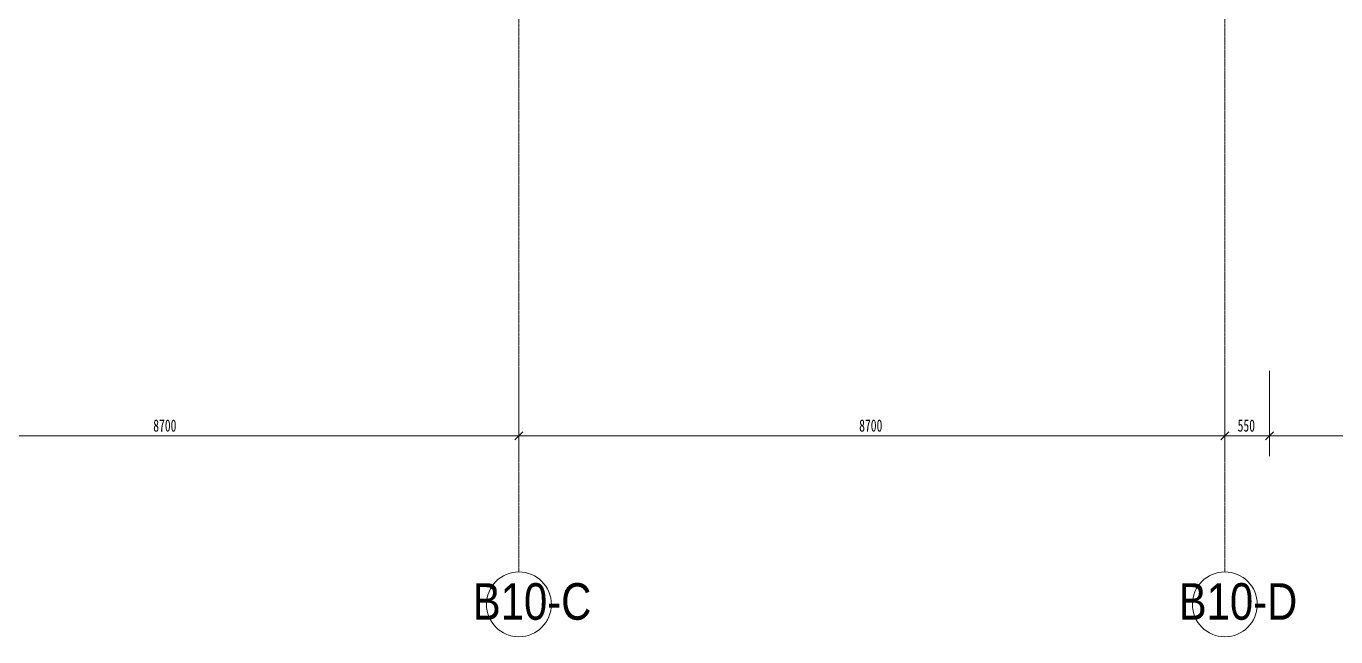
# Model space of a CAD drawing. Header units: millimetres. Extents: x 147592 to 200208, y -27981 to 8299.
# Drawn here: x 167927 to 184067, y -27981 to -20458 of the extents above; entities that cross this region are included whole.
import ezdxf

# ---------------------------------------------------------------- set-up
doc = ezdxf.new("R2010")
doc.units = ezdxf.units.MM
doc.linetypes.add('轴网线', pattern=[22.24, 12.7, -3.18, 3.18, -3.18])
for name, color, linetype, lineweight in [('A-____-____-DIMS', 7, 'Continuous', 5), ('A-____-____-DIMS-100', 7, 'Continuous', 5), ('S-GRID-____-IDEN', 7, 'Continuous', 5), ('S-GRID-____-OTLN', 7, 'Continuous', 5)]:
    doc.layers.add(name, color=color, linetype=linetype, lineweight=lineweight)
doc.styles.add('TJ_FangSong_Narrow', font='', dxfattribs={"height": 450})
doc.styles.add('仿宋_1', font='', dxfattribs={"width": 0.7, "height": 150})
doc.styles.get('TJ_FangSong_Narrow').set_extended_font_data('TJ_FangSong_Narrow')
doc.styles.get('仿宋_1').set_extended_font_data('FangSong')
doc.dimstyles.new('对角线_-_1_5mm_仿宋', dxfattribs={"dimscale": 304.8, "dimtxt": 193.128667, "dimasz": 0.328084, "dimexe": 0.82021, "dimexo": 0.0625, "dimgap": 0.065617, "dimtad": 1, "dimdec": 0, "dimdsep": 46, "dimtxsty": '仿宋_1', "dimblk1": 'OBLIQUE', "dimblk2": 'OBLIQUE', "dimsah": 1, "dimcen": 0.09, "dimdle": 0.656168, "dimazin": 0, "dimtfac": 1, "dimtdec": 4, "dimtix": 1, "dimtmove": 0, "dimatfit": 3, "dimfxl": 2.624672, "dimfxlon": 1, "dimtvp": 1, "dimtolj": 1, "dimtzin": 0, "dimarcsym": 2})

# ---------------------------------------------------------------- blocks, each defined once
blk = doc.blocks.new('DIMBLOCK2-屋顶给排水_消防平面图')
at = {"layer": 'A-____-____-DIMS-100', "color": 173, "true_color": 0x5151ff}
for p, q in [((165300, -24704), (165300, -25754)), ((165300, -25504), (165300, -24704)), ((174000, -24704), (174000, -25754)), ((174000, -25504), (174000, -24704)), ((165300, -25504), (165350, -25454)), ((174000, -25504), (174050, -25454)), ((165300, -25504), (165250, -25554)), ((165300, -25504), (174000, -25504)), ((174000, -25504), (173950, -25554))]:
    blk.add_line(p, q, dxfattribs=at)
at = {"layer": 'A-____-____-DIMS-100', "color": 0, "insert": (169493, -25303), "char_height": 150, "width": 377.27, "attachment_point": 1, "line_spacing_factor": 0.898273, "style": '仿宋_1'}
blk.add_mtext('8700', dxfattribs=at)
blk = doc.blocks.new('_Oblique')
at = {"color": 0, "linetype": 'ByBlock', "lineweight": -2}
blk.add_line((-0.5, -0.5), (0.5, 0.5), dxfattribs=at)
blk = doc.blocks.new('DIMBLOCK3-屋顶给排水_消防平面图')
at = {"layer": 'A-____-____-DIMS-100', "color": 173, "true_color": 0x5151ff}
for p, q in [((174000, -24704), (174000, -25754)), ((174000, -25504), (174000, -24704)), ((182700, -24704), (182700, -25754)), ((182700, -25504), (182700, -24704)), ((174000, -25504), (174050, -25454)), ((182700, -25504), (182750, -25454)), ((174000, -25504), (173950, -25554)), ((174000, -25504), (182700, -25504)), ((182700, -25504), (182650, -25554))]:
    blk.add_line(p, q, dxfattribs=at)
at = {"layer": 'A-____-____-DIMS-100', "color": 0, "insert": (178193, -25303), "char_height": 150, "width": 377.27, "attachment_point": 1, "line_spacing_factor": 0.898273, "style": '仿宋_1'}
blk.add_mtext('8700', dxfattribs=at)
blk = doc.blocks.new('DIMBLOCK4-屋顶给排水_消防平面图')
at = {"layer": 'A-____-____-DIMS-100', "color": 173, "true_color": 0x5151ff}
for p, q in [((182700, -24704), (182700, -25754)), ((182700, -25504), (182700, -24704)), ((183250, -24704), (183250, -25754)), ((183250, -25504), (183250, -24704)), ((182700, -25504), (182750, -25454)), ((183250, -25504), (183300, -25454)), ((182700, -25504), (182650, -25554)), ((182700, -25504), (183250, -25504)), ((183250, -25504), (183200, -25554))]:
    blk.add_line(p, q, dxfattribs=at)
at = {"layer": 'A-____-____-DIMS-100', "color": 0, "insert": (182857, -25303), "char_height": 150, "width": 282.96, "attachment_point": 1, "line_spacing_factor": 0.898273, "style": '仿宋_1'}
blk.add_mtext('550', dxfattribs=at)
blk = doc.blocks.new('DIMBLOCK5-屋顶给排水_消防平面图')
at = {"layer": 'A-____-____-DIMS-100', "color": 173, "true_color": 0x5151ff}
for p, q in [((183250, -24704), (183250, -25754)), ((183250, -25504), (183250, -24704)), ((191400, -24704), (191400, -25754)), ((191400, -25504), (191400, -24704)), ((183250, -25504), (183300, -25454)), ((191400, -25504), (191450, -25454)), ((183250, -25504), (183200, -25554)), ((183250, -25504), (191600, -25504)), ((191400, -25504), (191350, -25554))]:
    blk.add_line(p, q, dxfattribs=at)
at = {"layer": 'A-____-____-DIMS-100', "color": 0, "insert": (187168, -25303), "char_height": 150, "width": 377.27, "attachment_point": 1, "line_spacing_factor": 0.898273, "style": '仿宋_1'}
blk.add_mtext('8150', dxfattribs=at)
blk = doc.blocks.new('轴网 - R4_0-512320-屋顶给排水_消防平面图')
at = {"layer": 'S-GRID-____-IDEN', "color": 173, "true_color": 0x5151ff}
blk.add_circle((0, 0), 4, dxfattribs=at)
blk = doc.blocks.new('YXQH_AR_B9-20_rvt-1-屋顶给排水_消防平面图')
at = {"layer": 'S-GRID-____-OTLN', "color": 173, "linetype": '轴网线', "true_color": 0x5151ff}
for p, q in [((174000, 7499.5), (174000, -27181.2)), ((182700, 7499.5), (182700, -27181.2))]:
    blk.add_line(p, q, dxfattribs=at)
at = {"color": 251, "lineweight": 5, "true_color": 0x515151, "xscale": 99.99999999999993, "yscale": 99.99999999999993, "zscale": 99.99999999999993, "rotation": 180}
for p in [(174000, -27581.2), (182700, -27581.2)]:
    blk.add_blockref('轴网 - R4_0-512320-屋顶给排水_消防平面图', p, dxfattribs=at)
at = {"layer": 'S-GRID-____-IDEN', "color": 251, "true_color": 0x515151, "char_height": 450, "width": 1370.886, "attachment_point": 1, "style": 'TJ_FangSong_Narrow'}
for s, insert in [('B10-C', (173431.7, -27320.7)), ('B10-D', (182131.7, -27320.7))]:
    blk.add_mtext(s, dxfattribs=dict(at, insert=insert))
at = {"layer": 'A-____-____-DIMS', "color": 173, "true_color": 0x5151ff}
for base, p1, p2, override, picture, middle in [((174000, -25504.2), (165300, -24704.2), (174000, -24704.2), {"dimpost": '<>', "dimfxl": 8700}, 'DIMBLOCK2-屋顶给排水_消防平面图', (169650, -25408.3)), ((182700, -25504.2), (174000, -24704.2), (182700, -24704.2), {"dimpost": '<>', "dimfxl": 8700}, 'DIMBLOCK3-屋顶给排水_消防平面图', (178350, -25408.3)), ((183250, -25504.2), (182700, -24704.2), (183250, -24704.2), {"dimpost": '<>', "dimfxl": 550}, 'DIMBLOCK4-屋顶给排水_消防平面图', (182975, -25408.3)), ((191400, -25504.2), (183250, -24704.2), (191400, -24704.2), {"dimpost": '<>', "dimfxl": 8150}, 'DIMBLOCK5-屋顶给排水_消防平面图', (187325, -25408.3))]:
    dim = blk.add_linear_dim(base=base, p1=p1, p2=p2, dimstyle='对角线_-_1_5mm_仿宋', override=override, dxfattribs=at)
    dim.commit()
    dim.dimension.update_dxf_attribs({"geometry": picture, "text_midpoint": middle})

msp = doc.modelspace()

# ---------------------------------------------------------------- block references
at = {"lineweight": 5}
msp.add_blockref('YXQH_AR_B9-20_rvt-1-屋顶给排水_消防平面图', (0, 0), dxfattribs=at)

doc.saveas('drawing.dxf')
